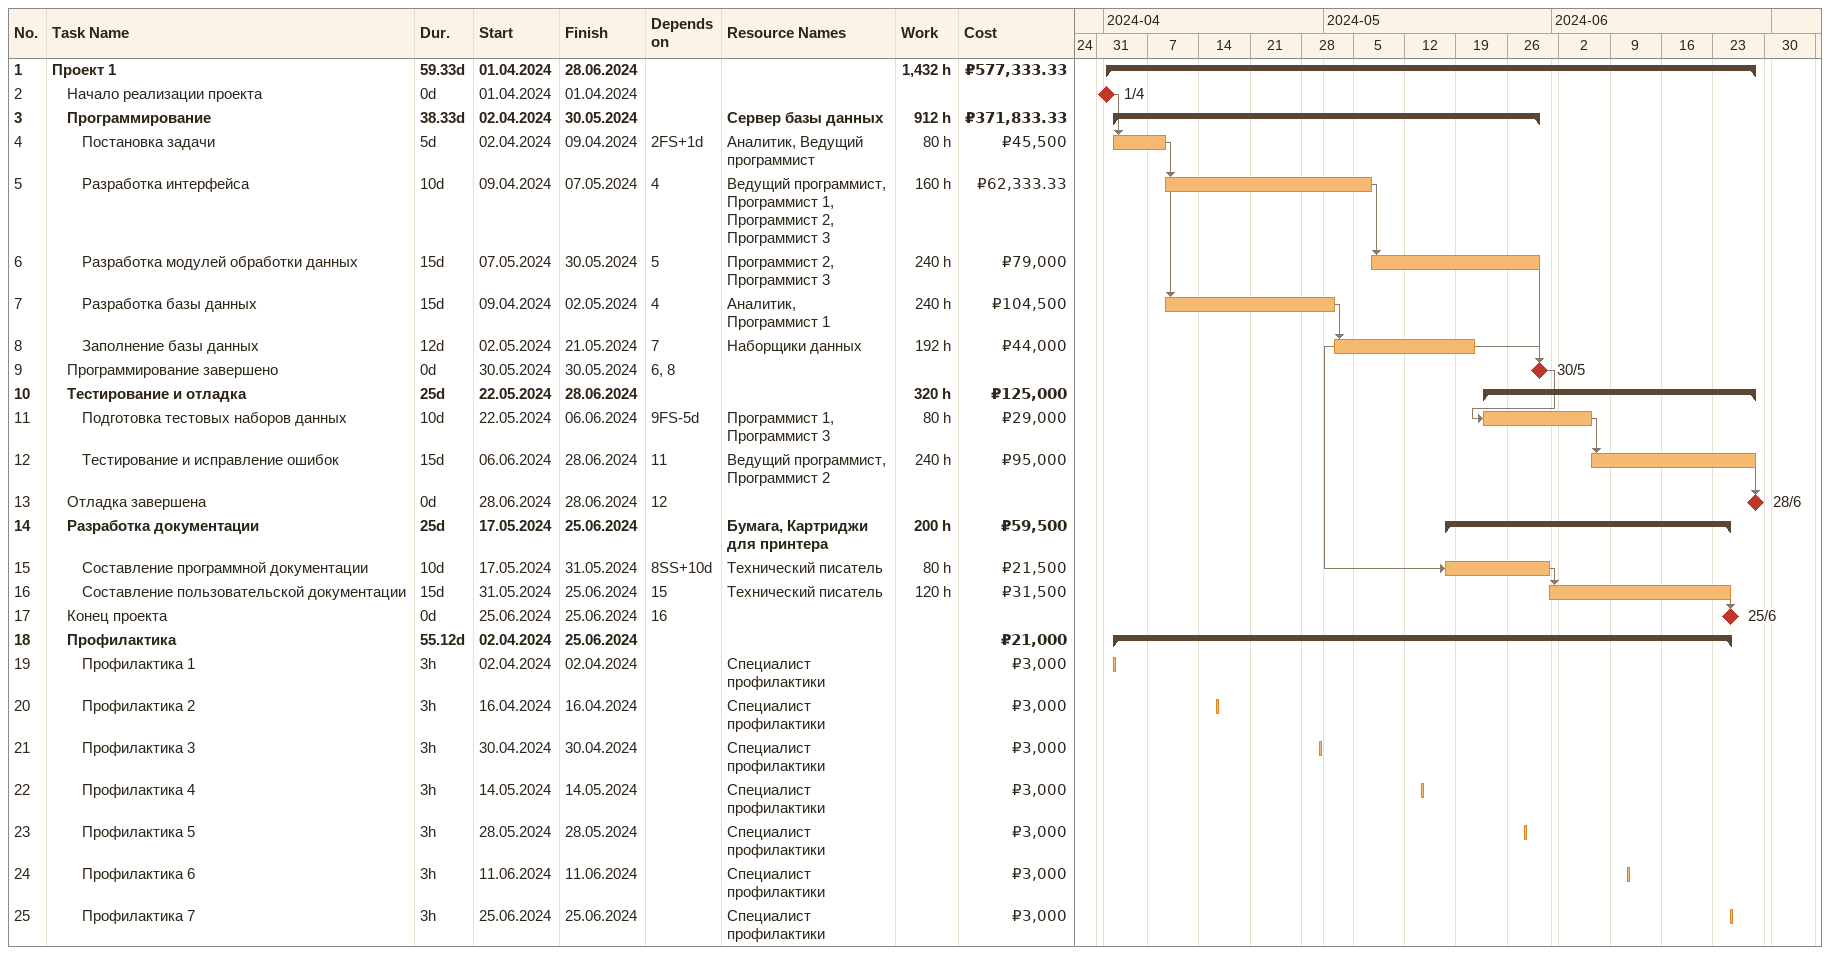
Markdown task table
| ID | Level | Task | Duration | Start | Finish | Predecessors | Resources | Work (h) | Cost (₽) |
|---|---|---|---|---|---|---|---|---|---|
| 1 | 1 | **Проект 1** | 59.33d | 2024-04-01 | 2024-06-28 |  |  | 1432 | 577333.33 |
| 2 | 2 | Начало реализации проекта | 0d | 2024-04-01 | 2024-04-01 |  |  |  |  |
| 3 | 2 | **Программирование** | 38.33d | 2024-04-02 | 2024-05-30 |  | Сервер базы данных | 912 | 371833.33 |
| 4 | 3 | Постановка задачи | 5d | 2024-04-02 | 2024-04-09 | 2FS+1d | Аналитик, Ведущий программист | 80 | 45500 |
| 5 | 3 | Разработка интерфейса | 10d | 2024-04-09 | 2024-05-07 | 4 | Ведущий программист, Программист 1, Программист 2, Программист 3 | 160 | 62333.33 |
| 6 | 3 | Разработка модулей обработки данных | 15d | 2024-05-07 | 2024-05-30 | 5 | Программист 2, Программист 3 | 240 | 79000 |
| 7 | 3 | Разработка базы данных | 15d | 2024-04-09 | 2024-05-02 | 4 | Аналитик, Программист 1 | 240 | 104500 |
| 8 | 3 | Заполнение базы данных | 12d | 2024-05-02 | 2024-05-21 | 7 | Наборщики данных | 192 | 44000 |
| 9 | 2 | Программирование завершено | 0d | 2024-05-30 | 2024-05-30 | 6, 8 |  |  |  |
| 10 | 2 | **Тестирование и отладка** | 25d | 2024-05-22 | 2024-06-28 |  |  | 320 | 125000 |
| 11 | 3 | Подготовка тестовых наборов данных | 10d | 2024-05-22 | 2024-06-06 | 9FS-5d | Программист 1, Программист 3 | 80 | 29000 |
| 12 | 3 | Тестирование и исправление ошибок | 15d | 2024-06-06 | 2024-06-28 | 11 | Ведущий программист, Программист 2 | 240 | 95000 |
| 13 | 2 | Отладка завершена | 0d | 2024-06-28 | 2024-06-28 | 12 |  |  |  |
| 14 | 2 | **Разработка документации** | 25d | 2024-05-17 | 2024-06-25 |  | Бумага, Картриджи для принтера | 200 | 59500 |
| 15 | 3 | Составление программной документации | 10d | 2024-05-17 | 2024-05-31 | 8SS+10d | Технический писатель | 80 | 21500 |
| 16 | 3 | Составление пользовательской документации | 15d | 2024-05-31 | 2024-06-25 | 15 | Технический писатель | 120 | 31500 |
| 17 | 2 | Конец проекта | 0d | 2024-06-25 | 2024-06-25 | 16 |  |  |  |
| 18 | 2 | **Профилактика** | 55.12d | 2024-04-02 | 2024-06-25 |  |  |  | 21000 |
| 19 | 3 | Профилактика 1 | 3h | 2024-04-02 | 2024-04-02 |  | Специалист профилактики |  | 3000 |
| 20 | 3 | Профилактика 2 | 3h | 2024-04-16 | 2024-04-16 |  | Специалист профилактики |  | 3000 |
| 21 | 3 | Профилактика 3 | 3h | 2024-04-30 | 2024-04-30 |  | Специалист профилактики |  | 3000 |
| 22 | 3 | Профилактика 4 | 3h | 2024-05-14 | 2024-05-14 |  | Специалист профилактики |  | 3000 |
| 23 | 3 | Профилактика 5 | 3h | 2024-05-28 | 2024-05-28 |  | Специалист профилактики |  | 3000 |
| 24 | 3 | Профилактика 6 | 3h | 2024-06-11 | 2024-06-11 |  | Специалист профилактики |  | 3000 |
| 25 | 3 | Профилактика 7 | 3h | 2024-06-25 | 2024-06-25 |  | Специалист профилактики |  | 3000 |
